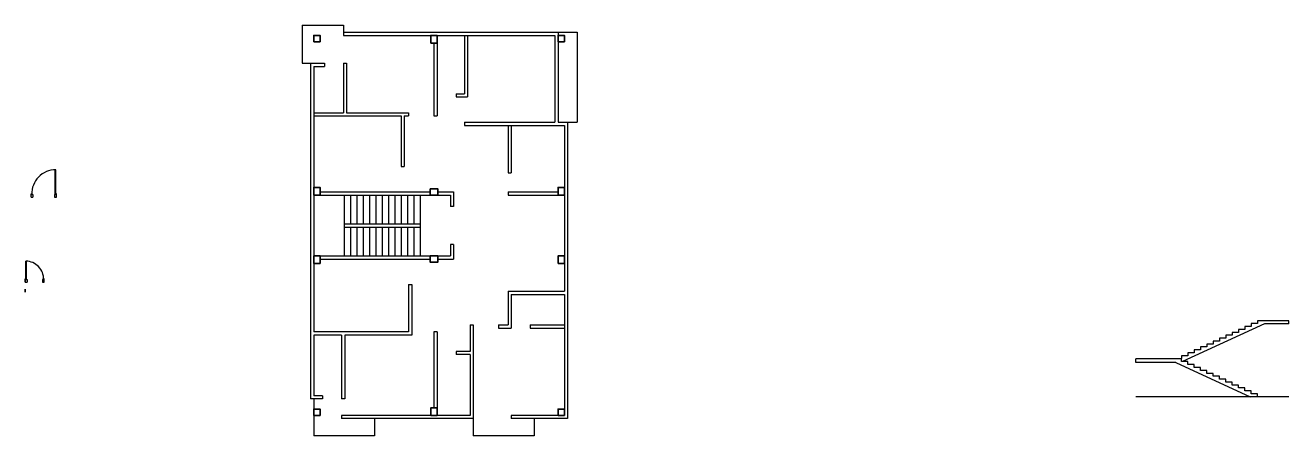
# Model space of a CAD drawing. Header units: inches. Extents: x -157 to 3877, y -52 to 711.
# Drawn here: x 1882 to 3877, y -15 to 633 of the extents above; entities that cross this region are included whole.
import ezdxf

# ---------------------------------------------------------------- set-up
doc = ezdxf.new("R2010")
doc.units = ezdxf.units.IN
doc.header["$MEASUREMENT"] = 0
for name, color, linetype, lineweight in [('Column', 1, 'Continuous', 35), ('Door', 4, 'Continuous', 30), ('Stair', 5, 'Continuous', 30), ('Wall', 2, 'Continuous', 30)]:
    doc.layers.add(name, color=color, linetype=linetype, lineweight=lineweight)

# ---------------------------------------------------------------- blocks, each defined once
blk = doc.blocks.new('Big door')
at = {"layer": 'Door'}
for p, q in [((1929, 366.9), (1929, 404.9)), ((1929, 404.9), (1929, 404.9)), ((1930, 366.9), (1930, 404.9)), ((1930, 404.9), (1930, 404.9)), ((1891, 361.9), (1891, 366.9)), ((1891, 366.9), (1892, 366.9)), ((1891, 361.9), (1894, 361.9)), ((1892, 366.9), (1892, 365.9)), ((1892, 365.9), (1894, 365.9)), ((1894, 365.9), (1894, 361.9)), ((1930, 365.9), (1928, 365.9)), ((1928, 365.9), (1928, 361.9)), ((1928, 361.9), (1931, 361.9)), ((1931, 366.9), (1929, 366.9)), ((1930, 366.9), (1930, 365.9)), ((1931, 361.9), (1931, 366.9))]:
    blk.add_line(p, q, dxfattribs=at)
blk.add_arc((1930, 366.9), 38, 90, 181.508, dxfattribs=at)
blk = doc.blocks.new('S.door')
at = {"layer": 'Door'}
for p, q in [((1882.8, 232.5), (1882.8, 260.5)), ((1883.8, 232.5), (1883.8, 260.5)), ((1881.8, 227.5), (1881.8, 232.5)), ((1881.8, 232.5), (1883.8, 232.5)), ((1881.8, 227.5), (1884.8, 227.5)), ((1882.8, 232.5), (1882.8, 231.5)), ((1882.8, 231.5), (1884.8, 231.5)), ((1884.8, 231.5), (1884.8, 227.5)), ((1910.8, 231.5), (1908.8, 231.5)), ((1908.8, 231.5), (1908.8, 227.5)), ((1908.8, 227.5), (1911.8, 227.5)), ((1911.8, 232.5), (1910.8, 232.5)), ((1910.8, 232.5), (1910.8, 231.5)), ((1911.8, 227.5), (1911.8, 232.5))]:
    blk.add_line(p, q, dxfattribs=at)
blk.add_arc((1882.8, 232.5), 28, 357.9533, 90, dxfattribs=at)

msp = doc.modelspace()

# ---------------------------------------------------------------- linework, layer by layer
at = {"layer": 'Column', "extrusion": (1, 5.36344e-14, 0)}
for p, q in [((1881.8341, 232.4937, 89), (1881.8341, 232.4937, 88)), ((1881.8341, 232.4937, 88), (1881.8341, 231.4937, 88)), ((1881.8341, 231.4937, 88), (1881.8341, 231.4937, 86))]:
    msp.add_line(p, q, dxfattribs=at)
at = {"layer": 'Column', "extrusion": (1, -5.36344e-14, 0)}
for p, q in [((1881.8341, 211.614, 88), (1881.8341, 212.614, 88)), ((1881.8341, 212.614, 88), (1881.8341, 212.614, 86)), ((1881.8341, 211.614, 89), (1881.8341, 211.614, 88))]:
    msp.add_line(p, q, dxfattribs=at)
at = {"layer": 'Column'}
for points in [[(2337.2564, 607.016), (2347.2564, 607.016), (2347.2564, 617.016), (2337.2564, 617.016)], [(2522.2564, 605.016), (2532.2564, 605.016), (2532.2564, 617.016), (2522.2564, 617.016)], [(2723.2564, 607.016), (2733.2564, 607.016), (2733.2564, 617.016), (2723.2564, 617.016)], [(2337.2564, 365.016), (2347.2564, 365.016), (2347.2564, 377.016), (2337.2564, 377.016)], [(2521.2564, 375.016), (2521.2564, 365.016), (2533.2564, 365.016), (2533.2564, 375.016)], [(2723.2564, 365.016), (2733.2564, 365.016), (2733.2564, 377.016), (2723.2564, 377.016)], [(2337.2564, 257.016), (2347.2564, 257.016), (2347.2564, 269.016), (2337.2564, 269.016)], [(2521.2564, 269.016), (2521.2564, 259.016), (2533.2564, 259.016), (2533.2564, 269.016)], [(2723.2564, 257.016), (2733.2564, 257.016), (2733.2564, 269.016), (2723.2564, 269.016)], [(2337.2564, 17.016), (2347.2564, 17.016), (2347.2564, 27.016), (2337.2564, 27.016)], [(2522.2564, 17.016), (2532.2564, 17.016), (2532.2564, 29.016), (2522.2564, 29.016)], [(2723.2564, 17.016), (2733.2564, 17.016), (2733.2564, 27.016), (2723.2564, 27.016)]]:
    msp.add_lwpolyline(points, close=True, dxfattribs=at)
at = {"layer": 'Door'}
for p, q in [((1881.8341, 227.4937, 86), (1881.8341, 232.4937, 86)), ((1881.8341, 216.614, 86), (1881.8341, 211.614, 86))]:
    msp.add_line(p, q, dxfattribs=at)
at = {"layer": 'Door', "extrusion": (1, 5.36344e-14, 0)}
for p, q in [((1881.8341, 227.4937, 89), (1881.8341, 232.4937, 89)), ((1881.8341, 231.4937, 86), (1881.8341, 227.4937, 86)), ((1881.8341, 227.4937, 86), (1881.8341, 227.4937, 89))]:
    msp.add_line(p, q, dxfattribs=at)
at = {"layer": 'Door', "extrusion": (1, -5.36344e-14, 0)}
for p, q in [((1881.8341, 216.614, 86), (1881.8341, 216.614, 89)), ((1881.8341, 216.614, 89), (1881.8341, 211.614, 89)), ((1881.8341, 212.614, 86), (1881.8341, 216.614, 86))]:
    msp.add_line(p, q, dxfattribs=at)
at = {"layer": 'Stair'}
for p, q in [((2385.2564, 365.016), (2385.2564, 269.016)), ((2395.2564, 365.016), (2395.2564, 319.516)), ((2405.2564, 365.016), (2405.2564, 319.516)), ((2415.2564, 365.016), (2415.2564, 319.516)), ((2425.2564, 365.016), (2425.2564, 319.516)), ((2435.2564, 365.016), (2435.2564, 319.516)), ((2445.2564, 365.016), (2445.2564, 319.516)), ((2455.2564, 365.016), (2455.2564, 319.516)), ((2465.2564, 365.016), (2465.2564, 319.516)), ((2475.2564, 365.016), (2475.2564, 319.516)), ((2485.2564, 365.016), (2485.2564, 319.516)), ((2495.2564, 365.016), (2495.2564, 319.516)), ((2505.2564, 365.016), (2505.2564, 314.516)), ((2385.2564, 319.516), (2505.2564, 319.516)), ((2385.2564, 314.516), (2505.2564, 314.516)), ((2395.2564, 314.516), (2395.2564, 269.016)), ((2405.2564, 314.516), (2405.2564, 269.016)), ((2415.2564, 314.516), (2415.2564, 269.016)), ((2425.2564, 314.516), (2425.2564, 269.016)), ((2435.2564, 314.516), (2435.2564, 269.016)), ((2445.2564, 314.516), (2445.2564, 269.016)), ((2455.2564, 314.516), (2455.2564, 269.016)), ((2465.2564, 314.516), (2465.2564, 269.016)), ((2475.2564, 314.516), (2475.2564, 269.016)), ((2485.2564, 314.516), (2485.2564, 269.016)), ((2495.2564, 314.516), (2495.2564, 269.016)), ((2505.2564, 314.516), (2505.2564, 269.016))]:
    msp.add_line(p, q, dxfattribs=at)
at = {"layer": 'Wall'}
for p, q in [((2319.2564, 633.016), (2384.2564, 633.016)), ((2319.2564, 633.016), (2319.2564, 573.016)), ((2384.2564, 633.016), (2384.2564, 617.016)), ((2384.2564, 622.016), (2753.2564, 622.016)), ((2723.2564, 622.016), (2723.2564, 617.016)), ((2753.2564, 622.016), (2753.2564, 480.016)), ((2384.2564, 617.016), (2718.2564, 617.016)), ((2527.2564, 605.016), (2527.2564, 490.016)), ((2532.2564, 605.016), (2532.2564, 490.016)), ((2575.2564, 617.016), (2575.2564, 525.016)), ((2580.2564, 617.016), (2580.2564, 520.016)), ((2718.2564, 617.016), (2718.2564, 480.016)), ((2723.2564, 607.016), (2723.2564, 480.016)), ((2319.2564, 573.016), (2354.2564, 573.016)), ((2332.2564, 573.016), (2332.2564, 43.016)), ((2337.2564, 568.016), (2337.2564, 377.016)), ((2337.2564, 568.016), (2354.2564, 568.016)), ((2354.2564, 573.016), (2354.2564, 568.016)), ((2384.2564, 573.016), (2384.2564, 495.016)), ((2384.2564, 573.016), (2389.2564, 573.016)), ((2389.2564, 573.016), (2389.2564, 495.016)), ((2562.2564, 525.016), (2575.2564, 525.016)), ((2562.2564, 525.016), (2562.2564, 520.016)), ((2562.2564, 520.016), (2580.2564, 520.016)), ((2337.2564, 495.016), (2384.2564, 495.016)), ((2337.2564, 490.016), (2475.2564, 490.016)), ((2389.2564, 495.016), (2487.2564, 495.016)), ((2475.2564, 490.016), (2475.2564, 410.016)), ((2480.2564, 490.016), (2480.2564, 410.016)), ((2480.2564, 490.016), (2487.2564, 490.016)), ((2487.2564, 495.016), (2487.2564, 490.016)), ((2527.2564, 490.016), (2532.2564, 490.016)), ((2575.2564, 480.016), (2718.2564, 480.016)), ((2575.2564, 480.016), (2575.2564, 475.016)), ((2723.2564, 480.016), (2753.2564, 480.016)), ((2738.2564, 480.016), (2738.2564, 12.016)), ((2575.2564, 475.016), (2733.2564, 475.016)), ((2644.2564, 475.016), (2644.2564, 400.016)), ((2649.2564, 475.016), (2649.2564, 400.016)), ((2733.2564, 475.016), (2733.2564, 213.016)), ((2475.2564, 410.016), (2480.2564, 410.016)), ((2644.2564, 400.016), (2649.2564, 400.016)), ((2337.2564, 365.016), (2337.2564, 269.016)), ((2347.2564, 370.016), (2521.2564, 370.016)), ((2347.2564, 365.016), (2521.2564, 365.016)), ((2533.2564, 370.016), (2558.2564, 370.016)), ((2533.2564, 365.016), (2553.2564, 365.016)), ((2553.2564, 365.016), (2553.2564, 347.016)), ((2558.2564, 370.016), (2558.2564, 347.016)), ((2644.2564, 370.016), (2723.2564, 370.016)), ((2644.2564, 370.016), (2644.2564, 365.016)), ((2644.2564, 365.016), (2723.2564, 365.016)), ((2558.2564, 347.016), (2553.2564, 347.016)), ((2553.2564, 287.016), (2553.2564, 269.016)), ((2558.2564, 287.016), (2553.2564, 287.016)), ((2558.2564, 287.016), (2558.2564, 264.016)), ((2337.2564, 269.016), (2337.2564, 149.016)), ((2347.2564, 269.016), (2521.2564, 269.016)), ((2347.2564, 264.016), (2521.2564, 264.016)), ((2533.2564, 269.016), (2553.2564, 269.016)), ((2533.2564, 264.016), (2558.2564, 264.016)), ((2337.2564, 257.016), (2337.2564, 149.016)), ((2487.2564, 224.016), (2487.2564, 149.016)), ((2487.2564, 224.016), (2492.2564, 224.016)), ((2492.2564, 224.016), (2492.2564, 144.016)), ((2644.2564, 213.016), (2733.2564, 213.016)), ((2644.2564, 213.016), (2644.2564, 160.016)), ((2649.2564, 208.016), (2649.2564, 155.016)), ((2649.2564, 208.016), (2733.2564, 208.016)), ((2733.2564, 208.016), (2733.2564, 27.016)), ((2584.2564, 160.016), (2589.2564, 160.016)), ((2584.2564, 160.016), (2584.2564, 118.016)), ((2589.2564, 160.016), (2589.2564, -14.984)), ((2629.2564, 160.016), (2629.2564, 155.016)), ((2629.2564, 160.016), (2644.2564, 160.016)), ((2679.2564, 160.016), (2733.2564, 160.016)), ((2679.2564, 160.016), (2679.2564, 155.016)), ((3838.8897, 161.617), (3709.432, 101.937)), ((3827.7927, 162.007), (3817.7927, 162.007)), ((3817.7927, 162.007), (3817.7927, 157.397)), ((3827.7927, 166.617), (3827.7927, 162.007)), ((3876.9703, 166.617), (3827.7927, 166.617)), ((3876.9703, 161.617), (3838.8897, 161.617)), ((3876.9703, 161.617), (3876.9703, 166.617)), ((2487.2564, 149.016), (2337.2564, 149.016)), ((2337.2564, 144.016), (2337.2564, 48.016)), ((2337.2564, 144.016), (2337.2564, 48.016)), ((2381.2564, 144.016), (2337.2564, 144.016)), ((2381.2564, 144.016), (2381.2564, 43.016)), ((2386.2564, 144.016), (2386.2564, 43.016)), ((2492.2564, 144.016), (2386.2564, 144.016)), ((2527.2564, 149.016), (2527.2564, 29.016)), ((2532.2564, 149.016), (2527.2564, 149.016)), ((2532.2564, 149.016), (2532.2564, 29.016)), ((2629.2564, 155.016), (2649.2564, 155.016)), ((2679.2564, 155.016), (2733.2564, 155.016)), ((3787.7927, 143.567), (3777.7927, 143.567)), ((3777.7927, 143.567), (3777.7927, 138.957)), ((3797.7927, 148.177), (3787.7927, 148.177)), ((3787.7927, 148.177), (3787.7927, 143.567)), ((3807.7927, 152.787), (3797.7927, 152.787)), ((3797.7927, 152.787), (3797.7927, 148.177)), ((3817.7927, 157.397), (3807.7927, 157.397)), ((3807.7927, 157.397), (3807.7927, 152.787)), ((3737.7927, 120.517), (3727.7927, 120.517)), ((3727.7927, 120.517), (3727.7927, 115.907)), ((3747.7927, 125.127), (3737.7927, 125.127)), ((3737.7927, 125.127), (3737.7927, 120.517)), ((3757.7927, 129.737), (3747.7927, 129.737)), ((3747.7927, 129.737), (3747.7927, 125.127)), ((3767.7927, 134.347), (3757.7927, 134.347)), ((3757.7927, 134.347), (3757.7927, 129.737)), ((3777.7927, 138.957), (3767.7927, 138.957)), ((3767.7927, 138.957), (3767.7927, 134.347)), ((2584.2564, 118.016), (2562.2564, 118.016)), ((2562.2564, 118.016), (2562.2564, 113.016)), ((2584.2564, 113.016), (2562.2564, 113.016)), ((2584.2564, 113.016), (2584.2564, 17.016)), ((3707.7927, 106.617), (3635.2709, 106.617)), ((3635.2709, 100.617), (3635.2709, 106.617)), ((3698.713, 100.617), (3635.2709, 100.617)), ((3698.713, 100.617), (3815.8497, 46.617)), ((3717.7927, 111.297), (3707.7927, 111.297)), ((3707.7927, 111.297), (3707.7927, 106.687)), ((3707.7927, 101.937), (3707.7927, 106.547)), ((3717.7927, 101.937), (3707.7927, 101.937)), ((3727.7927, 115.907), (3717.7927, 115.907)), ((3717.7927, 115.907), (3717.7927, 111.297)), ((3717.7927, 97.327), (3717.7927, 101.937)), ((3727.7927, 97.327), (3717.7927, 97.327)), ((3727.7927, 92.717), (3727.7927, 97.327)), ((3737.7927, 92.717), (3727.7927, 92.717)), ((3737.7927, 88.107), (3737.7927, 92.717)), ((3747.7927, 88.107), (3737.7927, 88.107)), ((3747.7927, 83.497), (3747.7927, 88.107)), ((3757.7927, 83.497), (3747.7927, 83.497)), ((3757.7927, 78.887), (3757.7927, 83.497)), ((3767.7927, 78.887), (3757.7927, 78.887)), ((3767.7927, 74.277), (3767.7927, 78.887)), ((3777.7927, 74.277), (3767.7927, 74.277)), ((3777.7927, 69.667), (3777.7927, 74.277)), ((3787.7927, 69.667), (3777.7927, 69.667)), ((3787.7927, 65.057), (3787.7927, 69.667)), ((3797.7927, 65.057), (3787.7927, 65.057)), ((3797.7927, 60.447), (3797.7927, 65.057)), ((3807.7927, 60.447), (3797.7927, 60.447)), ((3807.7927, 55.837), (3807.7927, 60.447)), ((2351.2564, 43.016), (2332.2564, 43.016)), ((2351.2564, 48.016), (2337.2564, 48.016)), ((2337.2564, 43.016), (2337.2564, 27.016)), ((2337.2564, 43.016), (2337.2564, 27.016)), ((2351.2564, 48.016), (2351.2564, 43.016)), ((2386.2564, 43.016), (2381.2564, 43.016)), ((3876.9703, 46.617), (3635.2709, 46.617)), ((3817.7927, 55.837), (3807.7927, 55.837)), ((3817.7927, 51.227), (3817.7927, 55.837)), ((3827.7927, 51.227), (3817.7927, 51.227)), ((3827.7927, 46.617), (3827.7927, 51.227)), ((2337.2564, 17.016), (2337.2564, -14.984)), ((2522.2564, 17.016), (2381.2564, 17.016)), ((2381.2564, 17.016), (2381.2564, 12.016)), ((2589.2564, 12.016), (2381.2564, 12.016)), ((2433.2564, 12.016), (2433.2564, -14.984)), ((2584.2564, 17.016), (2532.2564, 17.016)), ((2723.2564, 17.016), (2649.2564, 17.016)), ((2649.2564, 17.016), (2649.2564, 12.016)), ((2738.2564, 12.016), (2649.2564, 12.016)), ((2685.2564, 12.016), (2685.2564, -14.984)), ((2433.2564, -14.984), (2337.2564, -14.984)), ((2685.2564, -14.984), (2589.2564, -14.984))]:
    msp.add_line(p, q, dxfattribs=at)

# ---------------------------------------------------------------- block references
at = {"layer": 'Door'}
for name in ['Big door', 'S.door']:
    msp.add_blockref(name, (0, 0), dxfattribs=at)

doc.saveas('drawing.dxf')
